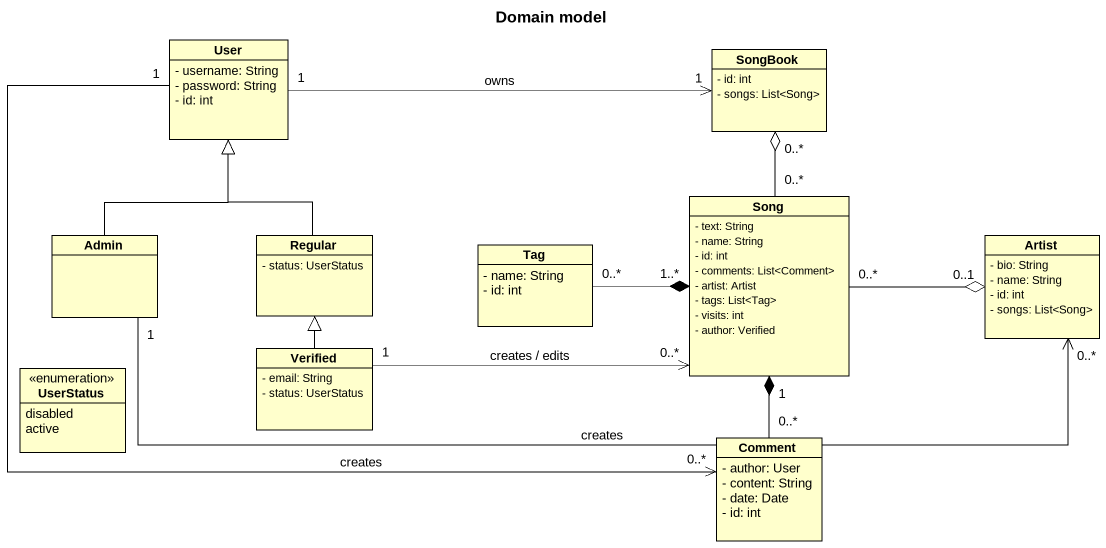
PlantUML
@startuml
title Domain model
hide circle
hide empty members
skinparam classAttributeIconSize 0
class User {
  - username: String
  - password: String
  - id: int
}
class SongBook {
  - id: int
  - songs: List<Song>
}
class Song {
  - text: String
  - name: String
  - id: int
  - comments: List<Comment>
  - artist: Artist
  - tags: List<Tag>
  - visits: int
  - author: Verified
}
class Admin
class Regular {
  - status: UserStatus
}
class Tag {
  - name: String
  - id: int
}
class Artist {
  - bio: String
  - name: String
  - id: int
  - songs: List<Song>
}
class Verified {
  - email: String
  - status: UserStatus
}
enum UserStatus {
  disabled
  active
}
class Comment {
  - author: User
  - content: String
  - date: Date
  - id: int
}
User "1" -right-> "1" SongBook : owns
User "1" --> "0..*" Comment : creates
Song "0..*" -up-o "0..*" SongBook
Song "0..*" -right-o "0..1" Artist
Admin -up-|> User
Admin "1" -right-> "0..*" Artist : creates
Regular -up-|> User
Tag "0..*" -right-* "1..*" Song
Verified "1" -right-> "0..*" Song : creates / edits
Verified -up-|> Regular
Comment "0..*" -up-* "1" Song
@enduml
